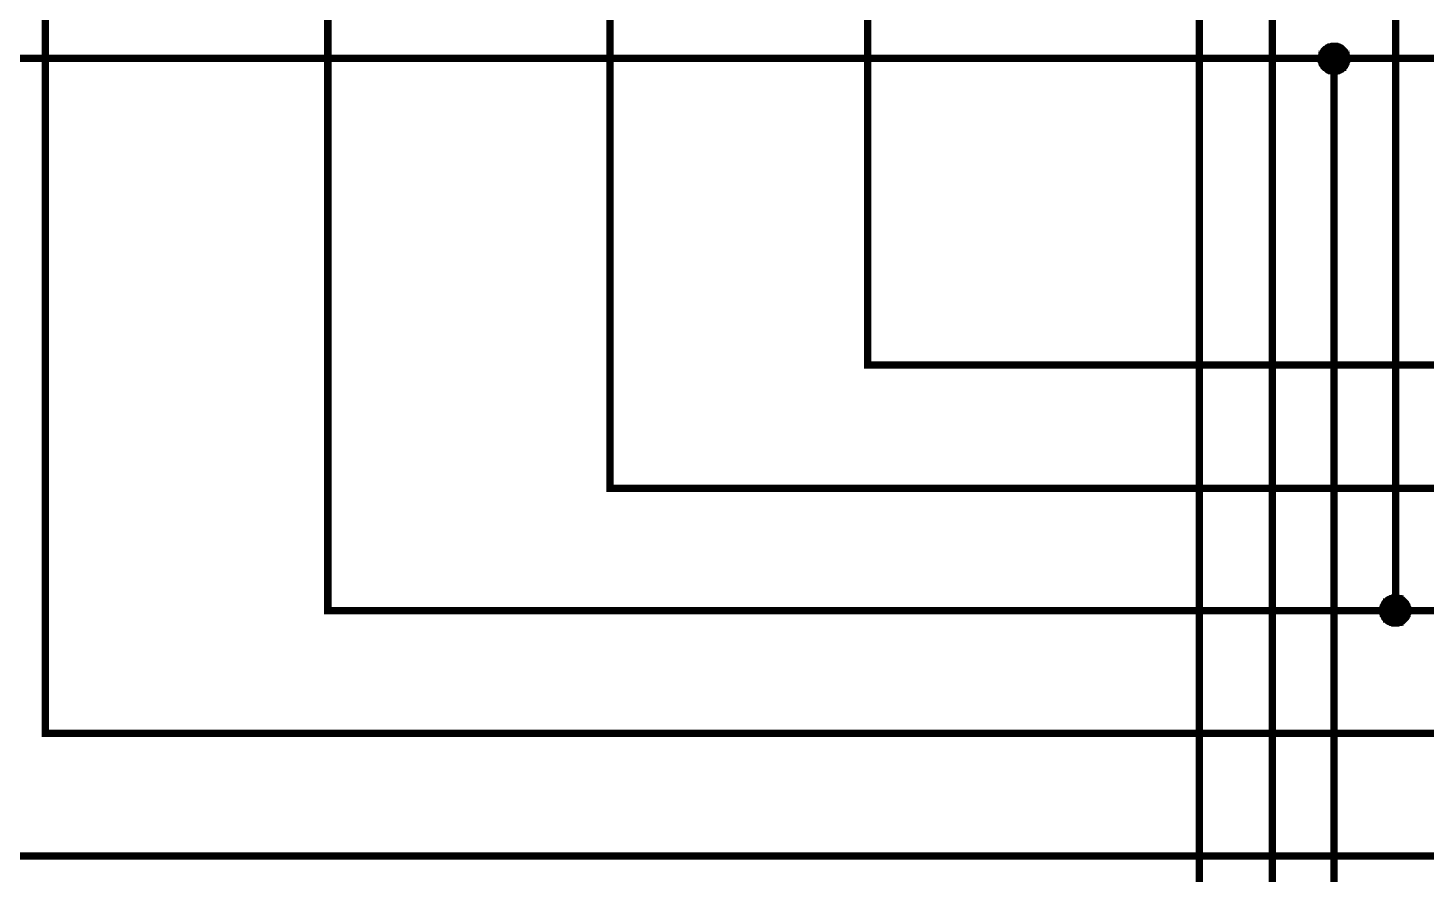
# Model space of a CAD drawing. Header units: millimetres. Extents: x 0 to 841, y 0 to 594.
# Drawn here: x 354.3 to 411.3, y 273.3 to 307.7 of the extents above; entities that cross this region are included whole.
import ezdxf

# ---------------------------------------------------------------- set-up
doc = ezdxf.new("R2010")
doc.units = ezdxf.units.MM
doc.layers.add('Sheet', color=255, linetype='Continuous')

msp = doc.modelspace()

# ---------------------------------------------------------------- linework, layer by layer
at = {"layer": 'Sheet', "color": 18, "true_color": 0x000000, "const_width": 0.3}
for points in [[(392.007, 513.971), (392.007, 513.971), (355.001, 513.971), (355.001, 278.992), (412.503, 278.992), (412.503, 278.992)], [(410.017, 283.987), (410.017, 283.987), (366.515, 283.987), (366.515, 503.959), (392.007, 503.959), (392.007, 503.959)], [(137.001, 473.968), (137.001, 353.981), (290.511, 353.981), (290.511, 373.983), (342.502, 373.983), (342.502, 273.997), (450.001, 273.997), (450.001, 273.997)], [(703.999, 397.971), (703.999, 397.971), (378.006, 397.971), (378.006, 288.981), (450.001, 288.981), (450.001, 288.981)], [(450.001, 293.999), (450.001, 293.999), (388.512, 293.999), (388.512, 382.987), (703.999, 382.987), (703.999, 382.987)], [(417.521, 338.974), (410.017, 338.974), (410.017, 283.987), (450.001, 283.987)], [(367.008, 70.51), (367.008, 88.002), (402.02, 88.002), (402.02, 311.492), (402.02, 311.492), (435.015, 311.492), (435.015, 333.979), (450.001, 333.979)], [(387.504, 70.51), (387.504, 85.001), (404.999, 85.001), (404.999, 308.983), (404.999, 308.983), (437.502, 308.983), (437.502, 328.985), (450.001, 328.985)], [(450.001, 323.99), (440.011, 323.99), (440.011, 306.497), (407.508, 306.497), (292.011, 306.497), (292.011, 320.496), (237.018, 320.496), (237.018, 320.496), (237.018, 283.987), (179.517, 283.987), (179.517, 314.493)], [(406.993, 306.497), (406.993, 306.519), (406.993, 306.542), (406.993, 306.564), (406.993, 306.586), (407.015, 306.609), (407.015, 306.631), (407.015, 306.676), (407.037, 306.676), (407.037, 306.698), (407.06, 306.721), (407.06, 306.743), (407.082, 306.766), (407.105, 306.788), (407.105, 306.81), (407.127, 306.833), (407.149, 306.855), (407.172, 306.855), (407.194, 306.878), (407.217, 306.9), (407.217, 306.9), (407.239, 306.922), (407.261, 306.922), (407.284, 306.945), (407.306, 306.945), (407.329, 306.967), (407.351, 306.967), (407.373, 306.967), (407.418, 306.99), (407.441, 306.99), (407.463, 306.99), (407.485, 306.99), (407.508, 306.99)], [(406.993, 306.497), (406.993, 306.519), (406.993, 306.542), (406.993, 306.564), (406.993, 306.586), (407.015, 306.609), (407.015, 306.631), (407.015, 306.676), (407.037, 306.676), (407.037, 306.698), (407.06, 306.721), (407.06, 306.743), (407.082, 306.766), (407.105, 306.788), (407.105, 306.81), (407.127, 306.833), (407.149, 306.855), (407.172, 306.855), (407.194, 306.878), (407.217, 306.9), (407.217, 306.9), (407.239, 306.922), (407.261, 306.922), (407.284, 306.945), (407.306, 306.945), (407.329, 306.967), (407.351, 306.967), (407.373, 306.967), (407.418, 306.99), (407.441, 306.99), (407.463, 306.99), (407.485, 306.99), (407.508, 306.99)], [(406.993, 306.497), (406.993, 306.519), (406.993, 306.542), (406.993, 306.564), (406.993, 306.586), (407.015, 306.609), (407.015, 306.631), (407.015, 306.676), (407.037, 306.676), (407.037, 306.698), (407.06, 306.721), (407.06, 306.743), (407.082, 306.766), (407.105, 306.788), (407.105, 306.81), (407.127, 306.833), (407.149, 306.855), (407.172, 306.855), (407.194, 306.878), (407.217, 306.9), (407.217, 306.9), (407.239, 306.922), (407.261, 306.922), (407.284, 306.945), (407.306, 306.945), (407.329, 306.967), (407.351, 306.967), (407.373, 306.967), (407.418, 306.99), (407.441, 306.99), (407.463, 306.99), (407.485, 306.99), (407.508, 306.99)], [(406.993, 306.497), (406.993, 306.519), (406.993, 306.542), (406.993, 306.564), (406.993, 306.586), (407.015, 306.609), (407.015, 306.631), (407.015, 306.676), (407.037, 306.676), (407.037, 306.698), (407.06, 306.721), (407.06, 306.743), (407.082, 306.766), (407.105, 306.788), (407.105, 306.81), (407.127, 306.833), (407.149, 306.855), (407.172, 306.855), (407.194, 306.878), (407.217, 306.9), (407.217, 306.9), (407.239, 306.922), (407.261, 306.922), (407.284, 306.945), (407.306, 306.945), (407.329, 306.967), (407.351, 306.967), (407.373, 306.967), (407.418, 306.99), (407.441, 306.99), (407.463, 306.99), (407.485, 306.99), (407.508, 306.99)], [(406.993, 306.497), (406.993, 306.519), (406.993, 306.542), (406.993, 306.564), (406.993, 306.586), (407.015, 306.609), (407.015, 306.631), (407.015, 306.676), (407.037, 306.676), (407.037, 306.698), (407.06, 306.721), (407.06, 306.743), (407.082, 306.766), (407.105, 306.788), (407.105, 306.81), (407.127, 306.833), (407.149, 306.855), (407.172, 306.855), (407.194, 306.878), (407.217, 306.9), (407.217, 306.9), (407.239, 306.922), (407.261, 306.922), (407.284, 306.945), (407.306, 306.945), (407.329, 306.967), (407.351, 306.967), (407.373, 306.967), (407.418, 306.99), (407.441, 306.99), (407.463, 306.99), (407.485, 306.99), (407.508, 306.99)], [(406.993, 306.497), (406.993, 306.519), (406.993, 306.542), (406.993, 306.564), (406.993, 306.586), (407.015, 306.609), (407.015, 306.631), (407.015, 306.676), (407.037, 306.676), (407.037, 306.698), (407.06, 306.721), (407.06, 306.743), (407.082, 306.766), (407.105, 306.788), (407.105, 306.81), (407.127, 306.833), (407.149, 306.855), (407.172, 306.855), (407.194, 306.878), (407.217, 306.9), (407.217, 306.9), (407.239, 306.922), (407.261, 306.922), (407.284, 306.945), (407.306, 306.945), (407.329, 306.967), (407.351, 306.967), (407.373, 306.967), (407.418, 306.99), (407.441, 306.99), (407.463, 306.99), (407.485, 306.99), (407.508, 306.99)], [(406.993, 306.497), (406.993, 306.519), (406.993, 306.542), (406.993, 306.564), (406.993, 306.586), (407.015, 306.609), (407.015, 306.631), (407.015, 306.676), (407.037, 306.676), (407.037, 306.698), (407.06, 306.721), (407.06, 306.743), (407.082, 306.766), (407.105, 306.788), (407.105, 306.81), (407.127, 306.833), (407.149, 306.855), (407.172, 306.855), (407.194, 306.878), (407.217, 306.9), (407.217, 306.9), (407.239, 306.922), (407.261, 306.922), (407.284, 306.945), (407.306, 306.945), (407.329, 306.967), (407.351, 306.967), (407.373, 306.967), (407.418, 306.99), (407.441, 306.99), (407.463, 306.99), (407.485, 306.99), (407.508, 306.99)], [(406.993, 306.497), (406.993, 306.519), (406.993, 306.542), (406.993, 306.564), (406.993, 306.586), (407.015, 306.609), (407.015, 306.631), (407.015, 306.676), (407.037, 306.676), (407.037, 306.698), (407.06, 306.721), (407.06, 306.743), (407.082, 306.766), (407.105, 306.788), (407.105, 306.81), (407.127, 306.833), (407.149, 306.855), (407.172, 306.855), (407.194, 306.878), (407.217, 306.9), (407.217, 306.9), (407.239, 306.922), (407.261, 306.922), (407.284, 306.945), (407.306, 306.945), (407.329, 306.967), (407.351, 306.967), (407.373, 306.967), (407.418, 306.99), (407.441, 306.99), (407.463, 306.99), (407.485, 306.99), (407.508, 306.99)], [(407.508, 306.99), (407.508, 306.99)], [(407.508, 306.99), (407.53, 306.99), (407.553, 306.99), (407.597, 306.99), (407.62, 306.99), (407.642, 306.967), (407.665, 306.967), (407.687, 306.967), (407.709, 306.945), (407.732, 306.945), (407.754, 306.922), (407.777, 306.922), (407.799, 306.9), (407.821, 306.9), (407.844, 306.878), (407.866, 306.855), (407.866, 306.855), (407.889, 306.833), (407.911, 306.81), (407.933, 306.788), (407.933, 306.766), (407.956, 306.743), (407.956, 306.721), (407.978, 306.698), (407.978, 306.676), (408.001, 306.676), (408.001, 306.631), (408.001, 306.609), (408.023, 306.586), (408.023, 306.564), (408.023, 306.542), (408.023, 306.519), (408.023, 306.497)], [(407.508, 306.99), (407.508, 306.99)], [(407.508, 306.99), (407.53, 306.99), (407.553, 306.99), (407.597, 306.99), (407.62, 306.99), (407.642, 306.967), (407.665, 306.967), (407.687, 306.967), (407.709, 306.945), (407.732, 306.945), (407.754, 306.922), (407.777, 306.922), (407.799, 306.9), (407.821, 306.9), (407.844, 306.878), (407.866, 306.855), (407.866, 306.855), (407.889, 306.833), (407.911, 306.81), (407.933, 306.788), (407.933, 306.766), (407.956, 306.743), (407.956, 306.721), (407.978, 306.698), (407.978, 306.676), (408.001, 306.676), (408.001, 306.631), (408.001, 306.609), (408.023, 306.586), (408.023, 306.564), (408.023, 306.542), (408.023, 306.519), (408.023, 306.497)], [(407.508, 306.99), (407.508, 306.99)], [(407.508, 306.99), (407.53, 306.99), (407.553, 306.99), (407.597, 306.99), (407.62, 306.99), (407.642, 306.967), (407.665, 306.967), (407.687, 306.967), (407.709, 306.945), (407.732, 306.945), (407.754, 306.922), (407.777, 306.922), (407.799, 306.9), (407.821, 306.9), (407.844, 306.878), (407.866, 306.855), (407.866, 306.855), (407.889, 306.833), (407.911, 306.81), (407.933, 306.788), (407.933, 306.766), (407.956, 306.743), (407.956, 306.721), (407.978, 306.698), (407.978, 306.676), (408.001, 306.676), (408.001, 306.631), (408.001, 306.609), (408.023, 306.586), (408.023, 306.564), (408.023, 306.542), (408.023, 306.519), (408.023, 306.497)], [(407.508, 306.99), (407.508, 306.99)], [(407.508, 306.99), (407.53, 306.99), (407.553, 306.99), (407.597, 306.99), (407.62, 306.99), (407.642, 306.967), (407.665, 306.967), (407.687, 306.967), (407.709, 306.945), (407.732, 306.945), (407.754, 306.922), (407.777, 306.922), (407.799, 306.9), (407.821, 306.9), (407.844, 306.878), (407.866, 306.855), (407.866, 306.855), (407.889, 306.833), (407.911, 306.81), (407.933, 306.788), (407.933, 306.766), (407.956, 306.743), (407.956, 306.721), (407.978, 306.698), (407.978, 306.676), (408.001, 306.676), (408.001, 306.631), (408.001, 306.609), (408.023, 306.586), (408.023, 306.564), (408.023, 306.542), (408.023, 306.519), (408.023, 306.497)], [(407.508, 306.99), (407.508, 306.99)], [(407.508, 306.99), (407.53, 306.99), (407.553, 306.99), (407.597, 306.99), (407.62, 306.99), (407.642, 306.967), (407.665, 306.967), (407.687, 306.967), (407.709, 306.945), (407.732, 306.945), (407.754, 306.922), (407.777, 306.922), (407.799, 306.9), (407.821, 306.9), (407.844, 306.878), (407.866, 306.855), (407.866, 306.855), (407.889, 306.833), (407.911, 306.81), (407.933, 306.788), (407.933, 306.766), (407.956, 306.743), (407.956, 306.721), (407.978, 306.698), (407.978, 306.676), (408.001, 306.676), (408.001, 306.631), (408.001, 306.609), (408.023, 306.586), (408.023, 306.564), (408.023, 306.542), (408.023, 306.519), (408.023, 306.497)], [(407.508, 306.99), (407.508, 306.99)], [(407.508, 306.99), (407.53, 306.99), (407.553, 306.99), (407.597, 306.99), (407.62, 306.99), (407.642, 306.967), (407.665, 306.967), (407.687, 306.967), (407.709, 306.945), (407.732, 306.945), (407.754, 306.922), (407.777, 306.922), (407.799, 306.9), (407.821, 306.9), (407.844, 306.878), (407.866, 306.855), (407.866, 306.855), (407.889, 306.833), (407.911, 306.81), (407.933, 306.788), (407.933, 306.766), (407.956, 306.743), (407.956, 306.721), (407.978, 306.698), (407.978, 306.676), (408.001, 306.676), (408.001, 306.631), (408.001, 306.609), (408.023, 306.586), (408.023, 306.564), (408.023, 306.542), (408.023, 306.519), (408.023, 306.497)], [(407.508, 306.99), (407.508, 306.99)], [(407.508, 306.99), (407.53, 306.99), (407.553, 306.99), (407.597, 306.99), (407.62, 306.99), (407.642, 306.967), (407.665, 306.967), (407.687, 306.967), (407.709, 306.945), (407.732, 306.945), (407.754, 306.922), (407.777, 306.922), (407.799, 306.9), (407.821, 306.9), (407.844, 306.878), (407.866, 306.855), (407.866, 306.855), (407.889, 306.833), (407.911, 306.81), (407.933, 306.788), (407.933, 306.766), (407.956, 306.743), (407.956, 306.721), (407.978, 306.698), (407.978, 306.676), (408.001, 306.676), (408.001, 306.631), (408.001, 306.609), (408.023, 306.586), (408.023, 306.564), (408.023, 306.542), (408.023, 306.519), (408.023, 306.497)], [(407.508, 306.99), (407.508, 306.99)], [(407.508, 306.99), (407.53, 306.99), (407.553, 306.99), (407.597, 306.99), (407.62, 306.99), (407.642, 306.967), (407.665, 306.967), (407.687, 306.967), (407.709, 306.945), (407.732, 306.945), (407.754, 306.922), (407.777, 306.922), (407.799, 306.9), (407.821, 306.9), (407.844, 306.878), (407.866, 306.855), (407.866, 306.855), (407.889, 306.833), (407.911, 306.81), (407.933, 306.788), (407.933, 306.766), (407.956, 306.743), (407.956, 306.721), (407.978, 306.698), (407.978, 306.676), (408.001, 306.676), (408.001, 306.631), (408.001, 306.609), (408.023, 306.586), (408.023, 306.564), (408.023, 306.542), (408.023, 306.519), (408.023, 306.497)], [(405.021, 45.513), (407.508, 45.513), (407.508, 58.011), (407.508, 70.51), (407.508, 306.497)], [(407.508, 305.982), (407.485, 305.982), (407.463, 305.982), (407.441, 305.982), (407.418, 305.982), (407.373, 306.004), (407.351, 306.004), (407.329, 306.004), (407.306, 306.026), (407.284, 306.026), (407.261, 306.049), (407.239, 306.049), (407.217, 306.071), (407.217, 306.071), (407.194, 306.094), (407.172, 306.116), (407.149, 306.138), (407.127, 306.138), (407.105, 306.161), (407.105, 306.183), (407.082, 306.206), (407.06, 306.228), (407.06, 306.25), (407.037, 306.273), (407.037, 306.295), (407.015, 306.318), (407.015, 306.34), (407.015, 306.362), (406.993, 306.385), (406.993, 306.407), (406.993, 306.452), (406.993, 306.474), (406.993, 306.497)], [(406.993, 306.497), (406.993, 306.497)], [(407.508, 305.982), (407.485, 305.982), (407.463, 305.982), (407.441, 305.982), (407.418, 305.982), (407.373, 306.004), (407.351, 306.004), (407.329, 306.004), (407.306, 306.026), (407.284, 306.026), (407.261, 306.049), (407.239, 306.049), (407.217, 306.071), (407.217, 306.071), (407.194, 306.094), (407.172, 306.116), (407.149, 306.138), (407.127, 306.138), (407.105, 306.161), (407.105, 306.183), (407.082, 306.206), (407.06, 306.228), (407.06, 306.25), (407.037, 306.273), (407.037, 306.295), (407.015, 306.318), (407.015, 306.34), (407.015, 306.362), (406.993, 306.385), (406.993, 306.407), (406.993, 306.452), (406.993, 306.474), (406.993, 306.497)], [(406.993, 306.497), (406.993, 306.497)], [(407.508, 305.982), (407.485, 305.982), (407.463, 305.982), (407.441, 305.982), (407.418, 305.982), (407.373, 306.004), (407.351, 306.004), (407.329, 306.004), (407.306, 306.026), (407.284, 306.026), (407.261, 306.049), (407.239, 306.049), (407.217, 306.071), (407.217, 306.071), (407.194, 306.094), (407.172, 306.116), (407.149, 306.138), (407.127, 306.138), (407.105, 306.161), (407.105, 306.183), (407.082, 306.206), (407.06, 306.228), (407.06, 306.25), (407.037, 306.273), (407.037, 306.295), (407.015, 306.318), (407.015, 306.34), (407.015, 306.362), (406.993, 306.385), (406.993, 306.407), (406.993, 306.452), (406.993, 306.474), (406.993, 306.497)], [(406.993, 306.497), (406.993, 306.497)], [(407.508, 305.982), (407.485, 305.982), (407.463, 305.982), (407.441, 305.982), (407.418, 305.982), (407.373, 306.004), (407.351, 306.004), (407.329, 306.004), (407.306, 306.026), (407.284, 306.026), (407.261, 306.049), (407.239, 306.049), (407.217, 306.071), (407.217, 306.071), (407.194, 306.094), (407.172, 306.116), (407.149, 306.138), (407.127, 306.138), (407.105, 306.161), (407.105, 306.183), (407.082, 306.206), (407.06, 306.228), (407.06, 306.25), (407.037, 306.273), (407.037, 306.295), (407.015, 306.318), (407.015, 306.34), (407.015, 306.362), (406.993, 306.385), (406.993, 306.407), (406.993, 306.452), (406.993, 306.474), (406.993, 306.497)], [(406.993, 306.497), (406.993, 306.497)], [(407.508, 305.982), (407.485, 305.982), (407.463, 305.982), (407.441, 305.982), (407.418, 305.982), (407.373, 306.004), (407.351, 306.004), (407.329, 306.004), (407.306, 306.026), (407.284, 306.026), (407.261, 306.049), (407.239, 306.049), (407.217, 306.071), (407.217, 306.071), (407.194, 306.094), (407.172, 306.116), (407.149, 306.138), (407.127, 306.138), (407.105, 306.161), (407.105, 306.183), (407.082, 306.206), (407.06, 306.228), (407.06, 306.25), (407.037, 306.273), (407.037, 306.295), (407.015, 306.318), (407.015, 306.34), (407.015, 306.362), (406.993, 306.385), (406.993, 306.407), (406.993, 306.452), (406.993, 306.474), (406.993, 306.497)], [(406.993, 306.497), (406.993, 306.497)], [(407.508, 305.982), (407.485, 305.982), (407.463, 305.982), (407.441, 305.982), (407.418, 305.982), (407.373, 306.004), (407.351, 306.004), (407.329, 306.004), (407.306, 306.026), (407.284, 306.026), (407.261, 306.049), (407.239, 306.049), (407.217, 306.071), (407.217, 306.071), (407.194, 306.094), (407.172, 306.116), (407.149, 306.138), (407.127, 306.138), (407.105, 306.161), (407.105, 306.183), (407.082, 306.206), (407.06, 306.228), (407.06, 306.25), (407.037, 306.273), (407.037, 306.295), (407.015, 306.318), (407.015, 306.34), (407.015, 306.362), (406.993, 306.385), (406.993, 306.407), (406.993, 306.452), (406.993, 306.474), (406.993, 306.497)], [(406.993, 306.497), (406.993, 306.497)], [(407.508, 305.982), (407.485, 305.982), (407.463, 305.982), (407.441, 305.982), (407.418, 305.982), (407.373, 306.004), (407.351, 306.004), (407.329, 306.004), (407.306, 306.026), (407.284, 306.026), (407.261, 306.049), (407.239, 306.049), (407.217, 306.071), (407.217, 306.071), (407.194, 306.094), (407.172, 306.116), (407.149, 306.138), (407.127, 306.138), (407.105, 306.161), (407.105, 306.183), (407.082, 306.206), (407.06, 306.228), (407.06, 306.25), (407.037, 306.273), (407.037, 306.295), (407.015, 306.318), (407.015, 306.34), (407.015, 306.362), (406.993, 306.385), (406.993, 306.407), (406.993, 306.452), (406.993, 306.474), (406.993, 306.497)], [(406.993, 306.497), (406.993, 306.497)], [(407.508, 305.982), (407.485, 305.982), (407.463, 305.982), (407.441, 305.982), (407.418, 305.982), (407.373, 306.004), (407.351, 306.004), (407.329, 306.004), (407.306, 306.026), (407.284, 306.026), (407.261, 306.049), (407.239, 306.049), (407.217, 306.071), (407.217, 306.071), (407.194, 306.094), (407.172, 306.116), (407.149, 306.138), (407.127, 306.138), (407.105, 306.161), (407.105, 306.183), (407.082, 306.206), (407.06, 306.228), (407.06, 306.25), (407.037, 306.273), (407.037, 306.295), (407.015, 306.318), (407.015, 306.34), (407.015, 306.362), (406.993, 306.385), (406.993, 306.407), (406.993, 306.452), (406.993, 306.474), (406.993, 306.497)], [(406.993, 306.497), (406.993, 306.497)], [(408.023, 306.497), (408.023, 306.474), (408.023, 306.452), (408.023, 306.407), (408.023, 306.385), (408.001, 306.362), (408.001, 306.34), (408.001, 306.318), (407.978, 306.295), (407.978, 306.273), (407.956, 306.25), (407.956, 306.228), (407.933, 306.206), (407.933, 306.183), (407.911, 306.161), (407.889, 306.138), (407.866, 306.138), (407.866, 306.116), (407.844, 306.094), (407.821, 306.071), (407.799, 306.071), (407.777, 306.049), (407.754, 306.049), (407.732, 306.026), (407.709, 306.026), (407.687, 306.004), (407.665, 306.004), (407.642, 306.004), (407.62, 305.982), (407.597, 305.982), (407.553, 305.982), (407.53, 305.982), (407.508, 305.982)], [(408.023, 306.497), (408.023, 306.474), (408.023, 306.452), (408.023, 306.407), (408.023, 306.385), (408.001, 306.362), (408.001, 306.34), (408.001, 306.318), (407.978, 306.295), (407.978, 306.273), (407.956, 306.25), (407.956, 306.228), (407.933, 306.206), (407.933, 306.183), (407.911, 306.161), (407.889, 306.138), (407.866, 306.138), (407.866, 306.116), (407.844, 306.094), (407.821, 306.071), (407.799, 306.071), (407.777, 306.049), (407.754, 306.049), (407.732, 306.026), (407.709, 306.026), (407.687, 306.004), (407.665, 306.004), (407.642, 306.004), (407.62, 305.982), (407.597, 305.982), (407.553, 305.982), (407.53, 305.982), (407.508, 305.982)], [(408.023, 306.497), (408.023, 306.474), (408.023, 306.452), (408.023, 306.407), (408.023, 306.385), (408.001, 306.362), (408.001, 306.34), (408.001, 306.318), (407.978, 306.295), (407.978, 306.273), (407.956, 306.25), (407.956, 306.228), (407.933, 306.206), (407.933, 306.183), (407.911, 306.161), (407.889, 306.138), (407.866, 306.138), (407.866, 306.116), (407.844, 306.094), (407.821, 306.071), (407.799, 306.071), (407.777, 306.049), (407.754, 306.049), (407.732, 306.026), (407.709, 306.026), (407.687, 306.004), (407.665, 306.004), (407.642, 306.004), (407.62, 305.982), (407.597, 305.982), (407.553, 305.982), (407.53, 305.982), (407.508, 305.982)], [(408.023, 306.497), (408.023, 306.474), (408.023, 306.452), (408.023, 306.407), (408.023, 306.385), (408.001, 306.362), (408.001, 306.34), (408.001, 306.318), (407.978, 306.295), (407.978, 306.273), (407.956, 306.25), (407.956, 306.228), (407.933, 306.206), (407.933, 306.183), (407.911, 306.161), (407.889, 306.138), (407.866, 306.138), (407.866, 306.116), (407.844, 306.094), (407.821, 306.071), (407.799, 306.071), (407.777, 306.049), (407.754, 306.049), (407.732, 306.026), (407.709, 306.026), (407.687, 306.004), (407.665, 306.004), (407.642, 306.004), (407.62, 305.982), (407.597, 305.982), (407.553, 305.982), (407.53, 305.982), (407.508, 305.982)], [(408.023, 306.497), (408.023, 306.474), (408.023, 306.452), (408.023, 306.407), (408.023, 306.385), (408.001, 306.362), (408.001, 306.34), (408.001, 306.318), (407.978, 306.295), (407.978, 306.273), (407.956, 306.25), (407.956, 306.228), (407.933, 306.206), (407.933, 306.183), (407.911, 306.161), (407.889, 306.138), (407.866, 306.138), (407.866, 306.116), (407.844, 306.094), (407.821, 306.071), (407.799, 306.071), (407.777, 306.049), (407.754, 306.049), (407.732, 306.026), (407.709, 306.026), (407.687, 306.004), (407.665, 306.004), (407.642, 306.004), (407.62, 305.982), (407.597, 305.982), (407.553, 305.982), (407.53, 305.982), (407.508, 305.982)], [(408.023, 306.497), (408.023, 306.474), (408.023, 306.452), (408.023, 306.407), (408.023, 306.385), (408.001, 306.362), (408.001, 306.34), (408.001, 306.318), (407.978, 306.295), (407.978, 306.273), (407.956, 306.25), (407.956, 306.228), (407.933, 306.206), (407.933, 306.183), (407.911, 306.161), (407.889, 306.138), (407.866, 306.138), (407.866, 306.116), (407.844, 306.094), (407.821, 306.071), (407.799, 306.071), (407.777, 306.049), (407.754, 306.049), (407.732, 306.026), (407.709, 306.026), (407.687, 306.004), (407.665, 306.004), (407.642, 306.004), (407.62, 305.982), (407.597, 305.982), (407.553, 305.982), (407.53, 305.982), (407.508, 305.982)], [(408.023, 306.497), (408.023, 306.474), (408.023, 306.452), (408.023, 306.407), (408.023, 306.385), (408.001, 306.362), (408.001, 306.34), (408.001, 306.318), (407.978, 306.295), (407.978, 306.273), (407.956, 306.25), (407.956, 306.228), (407.933, 306.206), (407.933, 306.183), (407.911, 306.161), (407.889, 306.138), (407.866, 306.138), (407.866, 306.116), (407.844, 306.094), (407.821, 306.071), (407.799, 306.071), (407.777, 306.049), (407.754, 306.049), (407.732, 306.026), (407.709, 306.026), (407.687, 306.004), (407.665, 306.004), (407.642, 306.004), (407.62, 305.982), (407.597, 305.982), (407.553, 305.982), (407.53, 305.982), (407.508, 305.982)], [(408.023, 306.497), (408.023, 306.474), (408.023, 306.452), (408.023, 306.407), (408.023, 306.385), (408.001, 306.362), (408.001, 306.34), (408.001, 306.318), (407.978, 306.295), (407.978, 306.273), (407.956, 306.25), (407.956, 306.228), (407.933, 306.206), (407.933, 306.183), (407.911, 306.161), (407.889, 306.138), (407.866, 306.138), (407.866, 306.116), (407.844, 306.094), (407.821, 306.071), (407.799, 306.071), (407.777, 306.049), (407.754, 306.049), (407.732, 306.026), (407.709, 306.026), (407.687, 306.004), (407.665, 306.004), (407.642, 306.004), (407.62, 305.982), (407.597, 305.982), (407.553, 305.982), (407.53, 305.982), (407.508, 305.982)], [(408.023, 306.497), (408.023, 306.497), (408.023, 306.497), (408.023, 306.497), (408.023, 306.497), (408.023, 306.497), (408.023, 306.497), (408.023, 306.497), (408.023, 306.497), (408.023, 306.497), (408.023, 306.497), (408.023, 306.497), (408.023, 306.497), (408.023, 306.497), (408.023, 306.497), (408.023, 306.497), (408.023, 306.497), (408.023, 306.497), (408.023, 306.497), (408.023, 306.497), (408.023, 306.497), (408.023, 306.497), (408.023, 306.497), (408.023, 306.497), (408.023, 306.497), (408.023, 306.497), (408.023, 306.497), (408.023, 306.497), (408.023, 306.497), (408.023, 306.497), (408.023, 306.497), (408.023, 306.497), (408.023, 306.497)], [(408.023, 306.497), (408.023, 306.497)], [(408.023, 306.497), (408.023, 306.497), (408.023, 306.497), (408.023, 306.497), (408.023, 306.497), (408.023, 306.497), (408.023, 306.497), (408.023, 306.497), (408.023, 306.497), (408.023, 306.497), (408.023, 306.497), (408.023, 306.497), (408.023, 306.497), (408.023, 306.497), (408.023, 306.497), (408.023, 306.497), (408.023, 306.497), (408.023, 306.497), (408.023, 306.497), (408.023, 306.497), (408.023, 306.497), (408.023, 306.497), (408.023, 306.497), (408.023, 306.497), (408.023, 306.497), (408.023, 306.497), (408.023, 306.497), (408.023, 306.497), (408.023, 306.497), (408.023, 306.497), (408.023, 306.497), (408.023, 306.497), (408.023, 306.497)], [(408.023, 306.497), (408.023, 306.497)], [(408.023, 306.497), (408.023, 306.497), (408.023, 306.497), (408.023, 306.497), (408.023, 306.497), (408.023, 306.497), (408.023, 306.497), (408.023, 306.497), (408.023, 306.497), (408.023, 306.497), (408.023, 306.497), (408.023, 306.497), (408.023, 306.497), (408.023, 306.497), (408.023, 306.497), (408.023, 306.497), (408.023, 306.497), (408.023, 306.497), (408.023, 306.497), (408.023, 306.497), (408.023, 306.497), (408.023, 306.497), (408.023, 306.497), (408.023, 306.497), (408.023, 306.497), (408.023, 306.497), (408.023, 306.497), (408.023, 306.497), (408.023, 306.497), (408.023, 306.497), (408.023, 306.497), (408.023, 306.497), (408.023, 306.497)], [(408.023, 306.497), (408.023, 306.497)], [(408.023, 306.497), (408.023, 306.497), (408.023, 306.497), (408.023, 306.497), (408.023, 306.497), (408.023, 306.497), (408.023, 306.497), (408.023, 306.497), (408.023, 306.497), (408.023, 306.497), (408.023, 306.497), (408.023, 306.497), (408.023, 306.497), (408.023, 306.497), (408.023, 306.497), (408.023, 306.497), (408.023, 306.497), (408.023, 306.497), (408.023, 306.497), (408.023, 306.497), (408.023, 306.497), (408.023, 306.497), (408.023, 306.497), (408.023, 306.497), (408.023, 306.497), (408.023, 306.497), (408.023, 306.497), (408.023, 306.497), (408.023, 306.497), (408.023, 306.497), (408.023, 306.497), (408.023, 306.497), (408.023, 306.497)], [(408.023, 306.497), (408.023, 306.497)], [(408.023, 306.497), (408.023, 306.497), (408.023, 306.497), (408.023, 306.497), (408.023, 306.497), (408.023, 306.497), (408.023, 306.497), (408.023, 306.497), (408.023, 306.497), (408.023, 306.497), (408.023, 306.497), (408.023, 306.497), (408.023, 306.497), (408.023, 306.497), (408.023, 306.497), (408.023, 306.497), (408.023, 306.497), (408.023, 306.497), (408.023, 306.497), (408.023, 306.497), (408.023, 306.497), (408.023, 306.497), (408.023, 306.497), (408.023, 306.497), (408.023, 306.497), (408.023, 306.497), (408.023, 306.497), (408.023, 306.497), (408.023, 306.497), (408.023, 306.497), (408.023, 306.497), (408.023, 306.497), (408.023, 306.497)], [(408.023, 306.497), (408.023, 306.497)], [(408.023, 306.497), (408.023, 306.497), (408.023, 306.497), (408.023, 306.497), (408.023, 306.497), (408.023, 306.497), (408.023, 306.497), (408.023, 306.497), (408.023, 306.497), (408.023, 306.497), (408.023, 306.497), (408.023, 306.497), (408.023, 306.497), (408.023, 306.497), (408.023, 306.497), (408.023, 306.497), (408.023, 306.497), (408.023, 306.497), (408.023, 306.497), (408.023, 306.497), (408.023, 306.497), (408.023, 306.497), (408.023, 306.497), (408.023, 306.497), (408.023, 306.497), (408.023, 306.497), (408.023, 306.497), (408.023, 306.497), (408.023, 306.497), (408.023, 306.497), (408.023, 306.497), (408.023, 306.497), (408.023, 306.497)], [(408.023, 306.497), (408.023, 306.497)], [(408.023, 306.497), (408.023, 306.497), (408.023, 306.497), (408.023, 306.497), (408.023, 306.497), (408.023, 306.497), (408.023, 306.497), (408.023, 306.497), (408.023, 306.497), (408.023, 306.497), (408.023, 306.497), (408.023, 306.497), (408.023, 306.497), (408.023, 306.497), (408.023, 306.497), (408.023, 306.497), (408.023, 306.497), (408.023, 306.497), (408.023, 306.497), (408.023, 306.497), (408.023, 306.497), (408.023, 306.497), (408.023, 306.497), (408.023, 306.497), (408.023, 306.497), (408.023, 306.497), (408.023, 306.497), (408.023, 306.497), (408.023, 306.497), (408.023, 306.497), (408.023, 306.497), (408.023, 306.497), (408.023, 306.497)], [(408.023, 306.497), (408.023, 306.497)], [(408.023, 306.497), (408.023, 306.497), (408.023, 306.497), (408.023, 306.497), (408.023, 306.497), (408.023, 306.497), (408.023, 306.497), (408.023, 306.497), (408.023, 306.497), (408.023, 306.497), (408.023, 306.497), (408.023, 306.497), (408.023, 306.497), (408.023, 306.497), (408.023, 306.497), (408.023, 306.497), (408.023, 306.497), (408.023, 306.497), (408.023, 306.497), (408.023, 306.497), (408.023, 306.497), (408.023, 306.497), (408.023, 306.497), (408.023, 306.497), (408.023, 306.497), (408.023, 306.497), (408.023, 306.497), (408.023, 306.497), (408.023, 306.497), (408.023, 306.497), (408.023, 306.497), (408.023, 306.497), (408.023, 306.497)], [(408.023, 306.497), (408.023, 306.497)], [(409.501, 283.987), (409.501, 284.009), (409.501, 284.031), (409.501, 284.076), (409.501, 284.099), (409.524, 284.121), (409.524, 284.143), (409.524, 284.166), (409.546, 284.188), (409.546, 284.211), (409.569, 284.233), (409.569, 284.255), (409.591, 284.278), (409.591, 284.3), (409.613, 284.323), (409.636, 284.345), (409.658, 284.345), (409.658, 284.367), (409.681, 284.39), (409.703, 284.412), (409.725, 284.412), (409.748, 284.435), (409.77, 284.435), (409.793, 284.457), (409.815, 284.457), (409.837, 284.479), (409.86, 284.479), (409.882, 284.479), (409.905, 284.502), (409.927, 284.502), (409.972, 284.502), (409.994, 284.502), (410.017, 284.502)], [(409.501, 283.987), (409.501, 284.009), (409.501, 284.031), (409.501, 284.076), (409.501, 284.099), (409.524, 284.121), (409.524, 284.143), (409.524, 284.166), (409.546, 284.188), (409.546, 284.211), (409.569, 284.233), (409.569, 284.255), (409.591, 284.278), (409.591, 284.3), (409.613, 284.323), (409.636, 284.345), (409.658, 284.345), (409.658, 284.367), (409.681, 284.39), (409.703, 284.412), (409.725, 284.412), (409.748, 284.435), (409.77, 284.435), (409.793, 284.457), (409.815, 284.457), (409.837, 284.479), (409.86, 284.479), (409.882, 284.479), (409.905, 284.502), (409.927, 284.502), (409.972, 284.502), (409.994, 284.502), (410.017, 284.502)], [(409.501, 283.987), (409.501, 284.009), (409.501, 284.031), (409.501, 284.076), (409.501, 284.099), (409.524, 284.121), (409.524, 284.143), (409.524, 284.166), (409.546, 284.188), (409.546, 284.211), (409.569, 284.233), (409.569, 284.255), (409.591, 284.278), (409.591, 284.3), (409.613, 284.323), (409.636, 284.345), (409.658, 284.345), (409.658, 284.367), (409.681, 284.39), (409.703, 284.412), (409.725, 284.412), (409.748, 284.435), (409.77, 284.435), (409.793, 284.457), (409.815, 284.457), (409.837, 284.479), (409.86, 284.479), (409.882, 284.479), (409.905, 284.502), (409.927, 284.502), (409.972, 284.502), (409.994, 284.502), (410.017, 284.502)], [(409.501, 283.987), (409.501, 284.009), (409.501, 284.031), (409.501, 284.076), (409.501, 284.099), (409.524, 284.121), (409.524, 284.143), (409.524, 284.166), (409.546, 284.188), (409.546, 284.211), (409.569, 284.233), (409.569, 284.255), (409.591, 284.278), (409.591, 284.3), (409.613, 284.323), (409.636, 284.345), (409.658, 284.345), (409.658, 284.367), (409.681, 284.39), (409.703, 284.412), (409.725, 284.412), (409.748, 284.435), (409.77, 284.435), (409.793, 284.457), (409.815, 284.457), (409.837, 284.479), (409.86, 284.479), (409.882, 284.479), (409.905, 284.502), (409.927, 284.502), (409.972, 284.502), (409.994, 284.502), (410.017, 284.502)], [(409.501, 283.987), (409.501, 284.009), (409.501, 284.031), (409.501, 284.076), (409.501, 284.099), (409.524, 284.121), (409.524, 284.143), (409.524, 284.166), (409.546, 284.188), (409.546, 284.211), (409.569, 284.233), (409.569, 284.255), (409.591, 284.278), (409.591, 284.3), (409.613, 284.323), (409.636, 284.345), (409.658, 284.345), (409.658, 284.367), (409.681, 284.39), (409.703, 284.412), (409.725, 284.412), (409.748, 284.435), (409.77, 284.435), (409.793, 284.457), (409.815, 284.457), (409.837, 284.479), (409.86, 284.479), (409.882, 284.479), (409.905, 284.502), (409.927, 284.502), (409.972, 284.502), (409.994, 284.502), (410.017, 284.502)], [(409.501, 283.987), (409.501, 284.009), (409.501, 284.031), (409.501, 284.076), (409.501, 284.099), (409.524, 284.121), (409.524, 284.143), (409.524, 284.166), (409.546, 284.188), (409.546, 284.211), (409.569, 284.233), (409.569, 284.255), (409.591, 284.278), (409.591, 284.3), (409.613, 284.323), (409.636, 284.345), (409.658, 284.345), (409.658, 284.367), (409.681, 284.39), (409.703, 284.412), (409.725, 284.412), (409.748, 284.435), (409.77, 284.435), (409.793, 284.457), (409.815, 284.457), (409.837, 284.479), (409.86, 284.479), (409.882, 284.479), (409.905, 284.502), (409.927, 284.502), (409.972, 284.502), (409.994, 284.502), (410.017, 284.502)], [(409.501, 283.987), (409.501, 284.009), (409.501, 284.031), (409.501, 284.076), (409.501, 284.099), (409.524, 284.121), (409.524, 284.143), (409.524, 284.166), (409.546, 284.188), (409.546, 284.211), (409.569, 284.233), (409.569, 284.255), (409.591, 284.278), (409.591, 284.3), (409.613, 284.323), (409.636, 284.345), (409.658, 284.345), (409.658, 284.367), (409.681, 284.39), (409.703, 284.412), (409.725, 284.412), (409.748, 284.435), (409.77, 284.435), (409.793, 284.457), (409.815, 284.457), (409.837, 284.479), (409.86, 284.479), (409.882, 284.479), (409.905, 284.502), (409.927, 284.502), (409.972, 284.502), (409.994, 284.502), (410.017, 284.502)], [(409.501, 283.987), (409.501, 284.009), (409.501, 284.031), (409.501, 284.076), (409.501, 284.099), (409.524, 284.121), (409.524, 284.143), (409.524, 284.166), (409.546, 284.188), (409.546, 284.211), (409.569, 284.233), (409.569, 284.255), (409.591, 284.278), (409.591, 284.3), (409.613, 284.323), (409.636, 284.345), (409.658, 284.345), (409.658, 284.367), (409.681, 284.39), (409.703, 284.412), (409.725, 284.412), (409.748, 284.435), (409.77, 284.435), (409.793, 284.457), (409.815, 284.457), (409.837, 284.479), (409.86, 284.479), (409.882, 284.479), (409.905, 284.502), (409.927, 284.502), (409.972, 284.502), (409.994, 284.502), (410.017, 284.502)], [(410.017, 284.502), (410.017, 284.502)], [(410.017, 284.502), (410.039, 284.502), (410.061, 284.502), (410.084, 284.502), (410.106, 284.502), (410.129, 284.479), (410.151, 284.479), (410.196, 284.479), (410.196, 284.457), (410.218, 284.457), (410.241, 284.435), (410.263, 284.435), (410.285, 284.412), (410.308, 284.412), (410.33, 284.39), (410.353, 284.367), (410.375, 284.345), (410.375, 284.345), (410.397, 284.323), (410.42, 284.3), (410.42, 284.278), (410.442, 284.255), (410.442, 284.233), (410.465, 284.211), (410.465, 284.188), (410.487, 284.166), (410.487, 284.143), (410.487, 284.121), (410.509, 284.099), (410.509, 284.076), (410.509, 284.031), (410.509, 284.009), (410.509, 283.987)], [(410.017, 284.502), (410.017, 284.502)], [(410.017, 284.502), (410.039, 284.502), (410.061, 284.502), (410.084, 284.502), (410.106, 284.502), (410.129, 284.479), (410.151, 284.479), (410.196, 284.479), (410.196, 284.457), (410.218, 284.457), (410.241, 284.435), (410.263, 284.435), (410.285, 284.412), (410.308, 284.412), (410.33, 284.39), (410.353, 284.367), (410.375, 284.345), (410.375, 284.345), (410.397, 284.323), (410.42, 284.3), (410.42, 284.278), (410.442, 284.255), (410.442, 284.233), (410.465, 284.211), (410.465, 284.188), (410.487, 284.166), (410.487, 284.143), (410.487, 284.121), (410.509, 284.099), (410.509, 284.076), (410.509, 284.031), (410.509, 284.009), (410.509, 283.987)], [(410.017, 284.502), (410.017, 284.502)], [(410.017, 284.502), (410.039, 284.502), (410.061, 284.502), (410.084, 284.502), (410.106, 284.502), (410.129, 284.479), (410.151, 284.479), (410.196, 284.479), (410.196, 284.457), (410.218, 284.457), (410.241, 284.435), (410.263, 284.435), (410.285, 284.412), (410.308, 284.412), (410.33, 284.39), (410.353, 284.367), (410.375, 284.345), (410.375, 284.345), (410.397, 284.323), (410.42, 284.3), (410.42, 284.278), (410.442, 284.255), (410.442, 284.233), (410.465, 284.211), (410.465, 284.188), (410.487, 284.166), (410.487, 284.143), (410.487, 284.121), (410.509, 284.099), (410.509, 284.076), (410.509, 284.031), (410.509, 284.009), (410.509, 283.987)], [(410.017, 284.502), (410.017, 284.502)], [(410.017, 284.502), (410.039, 284.502), (410.061, 284.502), (410.084, 284.502), (410.106, 284.502), (410.129, 284.479), (410.151, 284.479), (410.196, 284.479), (410.196, 284.457), (410.218, 284.457), (410.241, 284.435), (410.263, 284.435), (410.285, 284.412), (410.308, 284.412), (410.33, 284.39), (410.353, 284.367), (410.375, 284.345), (410.375, 284.345), (410.397, 284.323), (410.42, 284.3), (410.42, 284.278), (410.442, 284.255), (410.442, 284.233), (410.465, 284.211), (410.465, 284.188), (410.487, 284.166), (410.487, 284.143), (410.487, 284.121), (410.509, 284.099), (410.509, 284.076), (410.509, 284.031), (410.509, 284.009), (410.509, 283.987)], [(410.017, 284.502), (410.017, 284.502)], [(410.017, 284.502), (410.039, 284.502), (410.061, 284.502), (410.084, 284.502), (410.106, 284.502), (410.129, 284.479), (410.151, 284.479), (410.196, 284.479), (410.196, 284.457), (410.218, 284.457), (410.241, 284.435), (410.263, 284.435), (410.285, 284.412), (410.308, 284.412), (410.33, 284.39), (410.353, 284.367), (410.375, 284.345), (410.375, 284.345), (410.397, 284.323), (410.42, 284.3), (410.42, 284.278), (410.442, 284.255), (410.442, 284.233), (410.465, 284.211), (410.465, 284.188), (410.487, 284.166), (410.487, 284.143), (410.487, 284.121), (410.509, 284.099), (410.509, 284.076), (410.509, 284.031), (410.509, 284.009), (410.509, 283.987)], [(410.017, 284.502), (410.017, 284.502)], [(410.017, 284.502), (410.039, 284.502), (410.061, 284.502), (410.084, 284.502), (410.106, 284.502), (410.129, 284.479), (410.151, 284.479), (410.196, 284.479), (410.196, 284.457), (410.218, 284.457), (410.241, 284.435), (410.263, 284.435), (410.285, 284.412), (410.308, 284.412), (410.33, 284.39), (410.353, 284.367), (410.375, 284.345), (410.375, 284.345), (410.397, 284.323), (410.42, 284.3), (410.42, 284.278), (410.442, 284.255), (410.442, 284.233), (410.465, 284.211), (410.465, 284.188), (410.487, 284.166), (410.487, 284.143), (410.487, 284.121), (410.509, 284.099), (410.509, 284.076), (410.509, 284.031), (410.509, 284.009), (410.509, 283.987)], [(410.017, 284.502), (410.017, 284.502)], [(410.017, 284.502), (410.039, 284.502), (410.061, 284.502), (410.084, 284.502), (410.106, 284.502), (410.129, 284.479), (410.151, 284.479), (410.196, 284.479), (410.196, 284.457), (410.218, 284.457), (410.241, 284.435), (410.263, 284.435), (410.285, 284.412), (410.308, 284.412), (410.33, 284.39), (410.353, 284.367), (410.375, 284.345), (410.375, 284.345), (410.397, 284.323), (410.42, 284.3), (410.42, 284.278), (410.442, 284.255), (410.442, 284.233), (410.465, 284.211), (410.465, 284.188), (410.487, 284.166), (410.487, 284.143), (410.487, 284.121), (410.509, 284.099), (410.509, 284.076), (410.509, 284.031), (410.509, 284.009), (410.509, 283.987)], [(410.017, 284.502), (410.017, 284.502)], [(410.017, 284.502), (410.039, 284.502), (410.061, 284.502), (410.084, 284.502), (410.106, 284.502), (410.129, 284.479), (410.151, 284.479), (410.196, 284.479), (410.196, 284.457), (410.218, 284.457), (410.241, 284.435), (410.263, 284.435), (410.285, 284.412), (410.308, 284.412), (410.33, 284.39), (410.353, 284.367), (410.375, 284.345), (410.375, 284.345), (410.397, 284.323), (410.42, 284.3), (410.42, 284.278), (410.442, 284.255), (410.442, 284.233), (410.465, 284.211), (410.465, 284.188), (410.487, 284.166), (410.487, 284.143), (410.487, 284.121), (410.509, 284.099), (410.509, 284.076), (410.509, 284.031), (410.509, 284.009), (410.509, 283.987)], [(410.017, 283.494), (409.994, 283.494), (409.972, 283.494), (409.927, 283.494), (409.905, 283.494), (409.882, 283.516), (409.86, 283.516), (409.837, 283.516), (409.815, 283.539), (409.793, 283.539), (409.77, 283.561), (409.748, 283.561), (409.725, 283.583), (409.703, 283.583), (409.681, 283.606), (409.658, 283.628), (409.658, 283.651), (409.636, 283.651), (409.613, 283.673), (409.591, 283.695), (409.591, 283.718), (409.569, 283.74), (409.569, 283.763), (409.546, 283.785), (409.546, 283.785), (409.524, 283.807), (409.524, 283.852), (409.524, 283.875), (409.501, 283.897), (409.501, 283.919), (409.501, 283.942), (409.501, 283.964), (409.501, 283.987)], [(409.501, 283.987), (409.501, 283.987)], [(410.017, 283.494), (409.994, 283.494), (409.972, 283.494), (409.927, 283.494), (409.905, 283.494), (409.882, 283.516), (409.86, 283.516), (409.837, 283.516), (409.815, 283.539), (409.793, 283.539), (409.77, 283.561), (409.748, 283.561), (409.725, 283.583), (409.703, 283.583), (409.681, 283.606), (409.658, 283.628), (409.658, 283.651), (409.636, 283.651), (409.613, 283.673), (409.591, 283.695), (409.591, 283.718), (409.569, 283.74), (409.569, 283.763), (409.546, 283.785), (409.546, 283.785), (409.524, 283.807), (409.524, 283.852), (409.524, 283.875), (409.501, 283.897), (409.501, 283.919), (409.501, 283.942), (409.501, 283.964), (409.501, 283.987)], [(409.501, 283.987), (409.501, 283.987)], [(410.017, 283.494), (409.994, 283.494), (409.972, 283.494), (409.927, 283.494), (409.905, 283.494), (409.882, 283.516), (409.86, 283.516), (409.837, 283.516), (409.815, 283.539), (409.793, 283.539), (409.77, 283.561), (409.748, 283.561), (409.725, 283.583), (409.703, 283.583), (409.681, 283.606), (409.658, 283.628), (409.658, 283.651), (409.636, 283.651), (409.613, 283.673), (409.591, 283.695), (409.591, 283.718), (409.569, 283.74), (409.569, 283.763), (409.546, 283.785), (409.546, 283.785), (409.524, 283.807), (409.524, 283.852), (409.524, 283.875), (409.501, 283.897), (409.501, 283.919), (409.501, 283.942), (409.501, 283.964), (409.501, 283.987)], [(409.501, 283.987), (409.501, 283.987)], [(410.017, 283.494), (409.994, 283.494), (409.972, 283.494), (409.927, 283.494), (409.905, 283.494), (409.882, 283.516), (409.86, 283.516), (409.837, 283.516), (409.815, 283.539), (409.793, 283.539), (409.77, 283.561), (409.748, 283.561), (409.725, 283.583), (409.703, 283.583), (409.681, 283.606), (409.658, 283.628), (409.658, 283.651), (409.636, 283.651), (409.613, 283.673), (409.591, 283.695), (409.591, 283.718), (409.569, 283.74), (409.569, 283.763), (409.546, 283.785), (409.546, 283.785), (409.524, 283.807), (409.524, 283.852), (409.524, 283.875), (409.501, 283.897), (409.501, 283.919), (409.501, 283.942), (409.501, 283.964), (409.501, 283.987)], [(409.501, 283.987), (409.501, 283.987)], [(410.017, 283.494), (409.994, 283.494), (409.972, 283.494), (409.927, 283.494), (409.905, 283.494), (409.882, 283.516), (409.86, 283.516), (409.837, 283.516), (409.815, 283.539), (409.793, 283.539), (409.77, 283.561), (409.748, 283.561), (409.725, 283.583), (409.703, 283.583), (409.681, 283.606), (409.658, 283.628), (409.658, 283.651), (409.636, 283.651), (409.613, 283.673), (409.591, 283.695), (409.591, 283.718), (409.569, 283.74), (409.569, 283.763), (409.546, 283.785), (409.546, 283.785), (409.524, 283.807), (409.524, 283.852), (409.524, 283.875), (409.501, 283.897), (409.501, 283.919), (409.501, 283.942), (409.501, 283.964), (409.501, 283.987)], [(409.501, 283.987), (409.501, 283.987)], [(410.017, 283.494), (409.994, 283.494), (409.972, 283.494), (409.927, 283.494), (409.905, 283.494), (409.882, 283.516), (409.86, 283.516), (409.837, 283.516), (409.815, 283.539), (409.793, 283.539), (409.77, 283.561), (409.748, 283.561), (409.725, 283.583), (409.703, 283.583), (409.681, 283.606), (409.658, 283.628), (409.658, 283.651), (409.636, 283.651), (409.613, 283.673), (409.591, 283.695), (409.591, 283.718), (409.569, 283.74), (409.569, 283.763), (409.546, 283.785), (409.546, 283.785), (409.524, 283.807), (409.524, 283.852), (409.524, 283.875), (409.501, 283.897), (409.501, 283.919), (409.501, 283.942), (409.501, 283.964), (409.501, 283.987)], [(409.501, 283.987), (409.501, 283.987)], [(410.017, 283.494), (409.994, 283.494), (409.972, 283.494), (409.927, 283.494), (409.905, 283.494), (409.882, 283.516), (409.86, 283.516), (409.837, 283.516), (409.815, 283.539), (409.793, 283.539), (409.77, 283.561), (409.748, 283.561), (409.725, 283.583), (409.703, 283.583), (409.681, 283.606), (409.658, 283.628), (409.658, 283.651), (409.636, 283.651), (409.613, 283.673), (409.591, 283.695), (409.591, 283.718), (409.569, 283.74), (409.569, 283.763), (409.546, 283.785), (409.546, 283.785), (409.524, 283.807), (409.524, 283.852), (409.524, 283.875), (409.501, 283.897), (409.501, 283.919), (409.501, 283.942), (409.501, 283.964), (409.501, 283.987)], [(409.501, 283.987), (409.501, 283.987)], [(410.017, 283.494), (409.994, 283.494), (409.972, 283.494), (409.927, 283.494), (409.905, 283.494), (409.882, 283.516), (409.86, 283.516), (409.837, 283.516), (409.815, 283.539), (409.793, 283.539), (409.77, 283.561), (409.748, 283.561), (409.725, 283.583), (409.703, 283.583), (409.681, 283.606), (409.658, 283.628), (409.658, 283.651), (409.636, 283.651), (409.613, 283.673), (409.591, 283.695), (409.591, 283.718), (409.569, 283.74), (409.569, 283.763), (409.546, 283.785), (409.546, 283.785), (409.524, 283.807), (409.524, 283.852), (409.524, 283.875), (409.501, 283.897), (409.501, 283.919), (409.501, 283.942), (409.501, 283.964), (409.501, 283.987)], [(409.501, 283.987), (409.501, 283.987)], [(410.509, 283.987), (410.509, 283.964), (410.509, 283.942), (410.509, 283.919), (410.509, 283.897), (410.487, 283.875), (410.487, 283.852), (410.487, 283.807), (410.465, 283.785), (410.465, 283.785), (410.442, 283.763), (410.442, 283.74), (410.42, 283.718), (410.42, 283.695), (410.397, 283.673), (410.375, 283.651), (410.375, 283.651), (410.353, 283.628), (410.33, 283.606), (410.308, 283.583), (410.285, 283.583), (410.263, 283.561), (410.241, 283.561), (410.218, 283.539), (410.196, 283.539), (410.196, 283.516), (410.151, 283.516), (410.129, 283.516), (410.106, 283.494), (410.084, 283.494), (410.061, 283.494), (410.039, 283.494), (410.017, 283.494)], [(410.509, 283.987), (410.509, 283.964), (410.509, 283.942), (410.509, 283.919), (410.509, 283.897), (410.487, 283.875), (410.487, 283.852), (410.487, 283.807), (410.465, 283.785), (410.465, 283.785), (410.442, 283.763), (410.442, 283.74), (410.42, 283.718), (410.42, 283.695), (410.397, 283.673), (410.375, 283.651), (410.375, 283.651), (410.353, 283.628), (410.33, 283.606), (410.308, 283.583), (410.285, 283.583), (410.263, 283.561), (410.241, 283.561), (410.218, 283.539), (410.196, 283.539), (410.196, 283.516), (410.151, 283.516), (410.129, 283.516), (410.106, 283.494), (410.084, 283.494), (410.061, 283.494), (410.039, 283.494), (410.017, 283.494)], [(410.509, 283.987), (410.509, 283.964), (410.509, 283.942), (410.509, 283.919), (410.509, 283.897), (410.487, 283.875), (410.487, 283.852), (410.487, 283.807), (410.465, 283.785), (410.465, 283.785), (410.442, 283.763), (410.442, 283.74), (410.42, 283.718), (410.42, 283.695), (410.397, 283.673), (410.375, 283.651), (410.375, 283.651), (410.353, 283.628), (410.33, 283.606), (410.308, 283.583), (410.285, 283.583), (410.263, 283.561), (410.241, 283.561), (410.218, 283.539), (410.196, 283.539), (410.196, 283.516), (410.151, 283.516), (410.129, 283.516), (410.106, 283.494), (410.084, 283.494), (410.061, 283.494), (410.039, 283.494), (410.017, 283.494)], [(410.509, 283.987), (410.509, 283.964), (410.509, 283.942), (410.509, 283.919), (410.509, 283.897), (410.487, 283.875), (410.487, 283.852), (410.487, 283.807), (410.465, 283.785), (410.465, 283.785), (410.442, 283.763), (410.442, 283.74), (410.42, 283.718), (410.42, 283.695), (410.397, 283.673), (410.375, 283.651), (410.375, 283.651), (410.353, 283.628), (410.33, 283.606), (410.308, 283.583), (410.285, 283.583), (410.263, 283.561), (410.241, 283.561), (410.218, 283.539), (410.196, 283.539), (410.196, 283.516), (410.151, 283.516), (410.129, 283.516), (410.106, 283.494), (410.084, 283.494), (410.061, 283.494), (410.039, 283.494), (410.017, 283.494)], [(410.509, 283.987), (410.509, 283.964), (410.509, 283.942), (410.509, 283.919), (410.509, 283.897), (410.487, 283.875), (410.487, 283.852), (410.487, 283.807), (410.465, 283.785), (410.465, 283.785), (410.442, 283.763), (410.442, 283.74), (410.42, 283.718), (410.42, 283.695), (410.397, 283.673), (410.375, 283.651), (410.375, 283.651), (410.353, 283.628), (410.33, 283.606), (410.308, 283.583), (410.285, 283.583), (410.263, 283.561), (410.241, 283.561), (410.218, 283.539), (410.196, 283.539), (410.196, 283.516), (410.151, 283.516), (410.129, 283.516), (410.106, 283.494), (410.084, 283.494), (410.061, 283.494), (410.039, 283.494), (410.017, 283.494)], [(410.509, 283.987), (410.509, 283.964), (410.509, 283.942), (410.509, 283.919), (410.509, 283.897), (410.487, 283.875), (410.487, 283.852), (410.487, 283.807), (410.465, 283.785), (410.465, 283.785), (410.442, 283.763), (410.442, 283.74), (410.42, 283.718), (410.42, 283.695), (410.397, 283.673), (410.375, 283.651), (410.375, 283.651), (410.353, 283.628), (410.33, 283.606), (410.308, 283.583), (410.285, 283.583), (410.263, 283.561), (410.241, 283.561), (410.218, 283.539), (410.196, 283.539), (410.196, 283.516), (410.151, 283.516), (410.129, 283.516), (410.106, 283.494), (410.084, 283.494), (410.061, 283.494), (410.039, 283.494), (410.017, 283.494)], [(410.509, 283.987), (410.509, 283.964), (410.509, 283.942), (410.509, 283.919), (410.509, 283.897), (410.487, 283.875), (410.487, 283.852), (410.487, 283.807), (410.465, 283.785), (410.465, 283.785), (410.442, 283.763), (410.442, 283.74), (410.42, 283.718), (410.42, 283.695), (410.397, 283.673), (410.375, 283.651), (410.375, 283.651), (410.353, 283.628), (410.33, 283.606), (410.308, 283.583), (410.285, 283.583), (410.263, 283.561), (410.241, 283.561), (410.218, 283.539), (410.196, 283.539), (410.196, 283.516), (410.151, 283.516), (410.129, 283.516), (410.106, 283.494), (410.084, 283.494), (410.061, 283.494), (410.039, 283.494), (410.017, 283.494)], [(410.509, 283.987), (410.509, 283.964), (410.509, 283.942), (410.509, 283.919), (410.509, 283.897), (410.487, 283.875), (410.487, 283.852), (410.487, 283.807), (410.465, 283.785), (410.465, 283.785), (410.442, 283.763), (410.442, 283.74), (410.42, 283.718), (410.42, 283.695), (410.397, 283.673), (410.375, 283.651), (410.375, 283.651), (410.353, 283.628), (410.33, 283.606), (410.308, 283.583), (410.285, 283.583), (410.263, 283.561), (410.241, 283.561), (410.218, 283.539), (410.196, 283.539), (410.196, 283.516), (410.151, 283.516), (410.129, 283.516), (410.106, 283.494), (410.084, 283.494), (410.061, 283.494), (410.039, 283.494), (410.017, 283.494)], [(410.509, 283.987), (410.509, 283.987), (410.509, 283.987), (410.509, 283.987), (410.509, 283.987), (410.509, 283.987), (410.509, 283.987), (410.509, 283.987), (410.509, 283.987), (410.509, 283.987), (410.509, 283.987), (410.509, 283.987), (410.509, 283.987), (410.509, 283.987), (410.509, 283.987), (410.509, 283.987), (410.509, 283.987), (410.509, 283.987), (410.509, 283.987), (410.509, 283.987), (410.509, 283.987), (410.509, 283.987), (410.509, 283.987), (410.509, 283.987), (410.509, 283.987), (410.509, 283.987), (410.509, 283.987), (410.509, 283.987), (410.509, 283.987), (410.509, 283.987), (410.509, 283.987), (410.509, 283.987), (410.509, 283.987)], [(410.509, 283.987), (410.509, 283.987)], [(410.509, 283.987), (410.509, 283.987), (410.509, 283.987), (410.509, 283.987), (410.509, 283.987), (410.509, 283.987), (410.509, 283.987), (410.509, 283.987), (410.509, 283.987), (410.509, 283.987), (410.509, 283.987), (410.509, 283.987), (410.509, 283.987), (410.509, 283.987), (410.509, 283.987), (410.509, 283.987), (410.509, 283.987), (410.509, 283.987), (410.509, 283.987), (410.509, 283.987), (410.509, 283.987), (410.509, 283.987), (410.509, 283.987), (410.509, 283.987), (410.509, 283.987), (410.509, 283.987), (410.509, 283.987), (410.509, 283.987), (410.509, 283.987), (410.509, 283.987), (410.509, 283.987), (410.509, 283.987), (410.509, 283.987)], [(410.509, 283.987), (410.509, 283.987)], [(410.509, 283.987), (410.509, 283.987), (410.509, 283.987), (410.509, 283.987), (410.509, 283.987), (410.509, 283.987), (410.509, 283.987), (410.509, 283.987), (410.509, 283.987), (410.509, 283.987), (410.509, 283.987), (410.509, 283.987), (410.509, 283.987), (410.509, 283.987), (410.509, 283.987), (410.509, 283.987), (410.509, 283.987), (410.509, 283.987), (410.509, 283.987), (410.509, 283.987), (410.509, 283.987), (410.509, 283.987), (410.509, 283.987), (410.509, 283.987), (410.509, 283.987), (410.509, 283.987), (410.509, 283.987), (410.509, 283.987), (410.509, 283.987), (410.509, 283.987), (410.509, 283.987), (410.509, 283.987), (410.509, 283.987)], [(410.509, 283.987), (410.509, 283.987)], [(410.509, 283.987), (410.509, 283.987), (410.509, 283.987), (410.509, 283.987), (410.509, 283.987), (410.509, 283.987), (410.509, 283.987), (410.509, 283.987), (410.509, 283.987), (410.509, 283.987), (410.509, 283.987), (410.509, 283.987), (410.509, 283.987), (410.509, 283.987), (410.509, 283.987), (410.509, 283.987), (410.509, 283.987), (410.509, 283.987), (410.509, 283.987), (410.509, 283.987), (410.509, 283.987), (410.509, 283.987), (410.509, 283.987), (410.509, 283.987), (410.509, 283.987), (410.509, 283.987), (410.509, 283.987), (410.509, 283.987), (410.509, 283.987), (410.509, 283.987), (410.509, 283.987), (410.509, 283.987), (410.509, 283.987)], [(410.509, 283.987), (410.509, 283.987)], [(410.509, 283.987), (410.509, 283.987), (410.509, 283.987), (410.509, 283.987), (410.509, 283.987), (410.509, 283.987), (410.509, 283.987), (410.509, 283.987), (410.509, 283.987), (410.509, 283.987), (410.509, 283.987), (410.509, 283.987), (410.509, 283.987), (410.509, 283.987), (410.509, 283.987), (410.509, 283.987), (410.509, 283.987), (410.509, 283.987), (410.509, 283.987), (410.509, 283.987), (410.509, 283.987), (410.509, 283.987), (410.509, 283.987), (410.509, 283.987), (410.509, 283.987), (410.509, 283.987), (410.509, 283.987), (410.509, 283.987), (410.509, 283.987), (410.509, 283.987), (410.509, 283.987), (410.509, 283.987), (410.509, 283.987)], [(410.509, 283.987), (410.509, 283.987)], [(410.509, 283.987), (410.509, 283.987), (410.509, 283.987), (410.509, 283.987), (410.509, 283.987), (410.509, 283.987), (410.509, 283.987), (410.509, 283.987), (410.509, 283.987), (410.509, 283.987), (410.509, 283.987), (410.509, 283.987), (410.509, 283.987), (410.509, 283.987), (410.509, 283.987), (410.509, 283.987), (410.509, 283.987), (410.509, 283.987), (410.509, 283.987), (410.509, 283.987), (410.509, 283.987), (410.509, 283.987), (410.509, 283.987), (410.509, 283.987), (410.509, 283.987), (410.509, 283.987), (410.509, 283.987), (410.509, 283.987), (410.509, 283.987), (410.509, 283.987), (410.509, 283.987), (410.509, 283.987), (410.509, 283.987)], [(410.509, 283.987), (410.509, 283.987)], [(410.509, 283.987), (410.509, 283.987), (410.509, 283.987), (410.509, 283.987), (410.509, 283.987), (410.509, 283.987), (410.509, 283.987), (410.509, 283.987), (410.509, 283.987), (410.509, 283.987), (410.509, 283.987), (410.509, 283.987), (410.509, 283.987), (410.509, 283.987), (410.509, 283.987), (410.509, 283.987), (410.509, 283.987), (410.509, 283.987), (410.509, 283.987), (410.509, 283.987), (410.509, 283.987), (410.509, 283.987), (410.509, 283.987), (410.509, 283.987), (410.509, 283.987), (410.509, 283.987), (410.509, 283.987), (410.509, 283.987), (410.509, 283.987), (410.509, 283.987), (410.509, 283.987), (410.509, 283.987), (410.509, 283.987)], [(410.509, 283.987), (410.509, 283.987)], [(410.509, 283.987), (410.509, 283.987), (410.509, 283.987), (410.509, 283.987), (410.509, 283.987), (410.509, 283.987), (410.509, 283.987), (410.509, 283.987), (410.509, 283.987), (410.509, 283.987), (410.509, 283.987), (410.509, 283.987), (410.509, 283.987), (410.509, 283.987), (410.509, 283.987), (410.509, 283.987), (410.509, 283.987), (410.509, 283.987), (410.509, 283.987), (410.509, 283.987), (410.509, 283.987), (410.509, 283.987), (410.509, 283.987), (410.509, 283.987), (410.509, 283.987), (410.509, 283.987), (410.509, 283.987), (410.509, 283.987), (410.509, 283.987), (410.509, 283.987), (410.509, 283.987), (410.509, 283.987), (410.509, 283.987)], [(410.509, 283.987), (410.509, 283.987)]]:
    msp.add_lwpolyline(points, dxfattribs=at)
at = {"layer": 'Sheet', "color": 18, "true_color": 0x000000, "const_width": 0.508}
for points in [[(407.246, 306.5, 1), (407.754, 306.5, 1)], [(409.746, 284, 1), (410.254, 284, 1)]]:
    msp.add_lwpolyline(points, format="xyb", close=True, dxfattribs=at)

doc.saveas('drawing.dxf')
